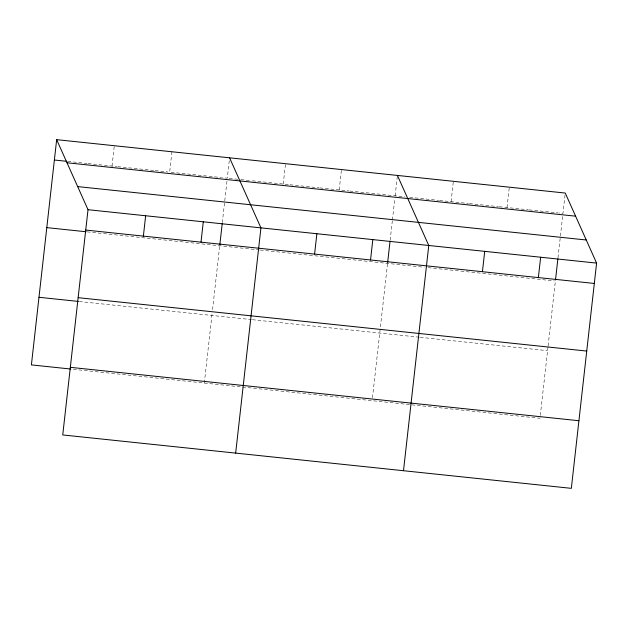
<?xml version="1.0" encoding="UTF-8"?>
<svg xmlns="http://www.w3.org/2000/svg" width="628" height="628" viewBox="0 0 628 628"><rect width="100%" height="100%" fill="white"/><g stroke="black" fill="none" stroke-linecap="round" stroke-linejoin="round"><path stroke-width="0.47" stroke-dasharray="3.14 2.35" d="M112.019 166.067L114.304 145.712M171.946 151.764L169.662 172.119L191.76 174.435M204.32 383.056L212.123 313.505M212.554 309.635L219.714 245.784M222.32 222.602L227.085 180.103M229.259 160.721L227.305 178.171L222.5 177.669M283.244 184.043L285.528 163.688M339.191 189.915L341.475 169.568M372.483 397.775L387.555 263.399M390.153 240.218L392.319 220.907M392.429 219.941L394.808 198.691M395.138 195.795L397.312 176.405M451.077 201.666L453.361 181.311M507.024 207.538L509.308 187.183M548.009 346.813L539.986 418.295L71.749 369.138M548.111 345.847L555.388 281.022M557.986 257.841L562.641 216.307M565.035 194.994L562.971 213.41L559.108 213.01M67.832 161.427L87.041 163.445M88.006 163.547L116.824 166.569M117.781 166.671L154.292 170.502M155.249 170.604L167.739 171.915M192.718 174.537L221.535 177.567M229.228 178.376L239.841 179.49M240.807 179.584L251.412 180.699M252.377 180.801L289.037 184.656M289.995 184.75L318.938 187.788M319.895 187.89L348.838 190.928M349.804 191.03L404.777 196.807M409.605 197.31L438.54 200.348M439.506 200.45L468.441 203.488M469.406 203.59L498.342 206.628M499.307 206.73L528.242 209.768M529.208 209.87L558.143 212.908M87.143 231.865L259.262 249.936M260.228 250.038L424.206 267.253M428.06 267.654L554.422 280.92M79.332 301.526L251.451 319.597M252.417 319.699L419.284 337.212M420.25 337.315L547.569 350.683"/><path stroke-width="0.94" d="M56.661 139.659L88.014 209.705L62.745 434.945L571.339 488.341L596.6 263.101L565.255 193.055L56.661 139.659L31.4 364.899L70.783 369.036M143.372 236.112L145.649 215.757M201.007 242.165L203.291 221.81M219.824 244.818L222.21 223.568M235.665 453.094L260.934 227.862L229.581 157.816M314.597 254.089L316.873 233.734M370.536 259.961L372.82 239.606M387.657 262.433L390.043 241.191M403.498 470.717L428.767 245.477L397.422 175.44M482.43 271.704L484.714 251.357M538.369 277.584L540.653 257.229M555.497 280.057L557.876 258.807M54.385 160.014L66.866 161.325M67.008 162.778L575.593 216.173M77.668 186.595L586.254 239.99M88.014 209.705L596.6 263.101M85.73 230.06L594.316 283.456M46.794 227.626L86.185 231.763M78.147 297.672L586.733 351.068M38.983 297.287L78.374 301.424M70.328 367.333L578.922 420.729"/></g></svg>
